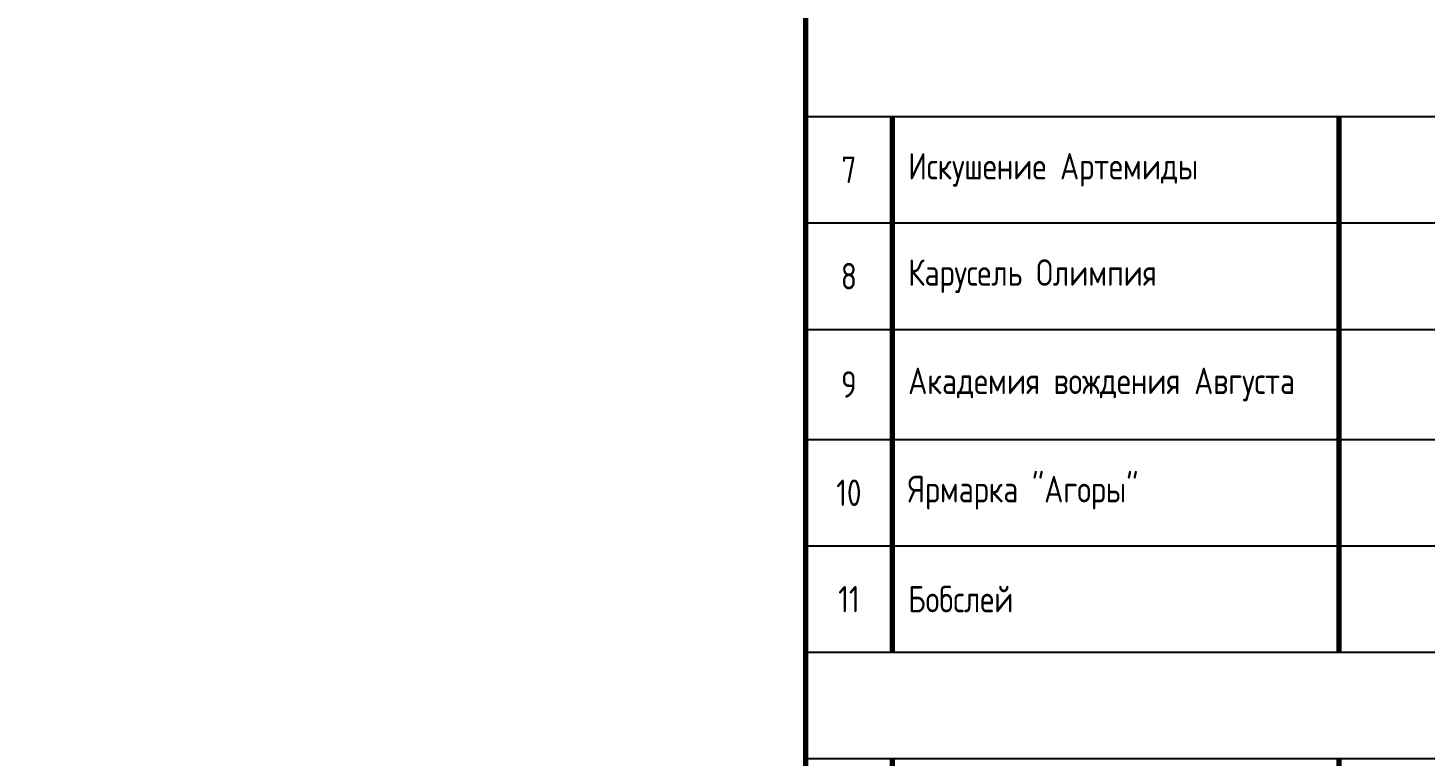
# Model space of a CAD drawing. Header units: millimetres. Extents: x 1085 to 5206480727, y 759 to 4926415281.
# Drawn here: x 5203069172 to 5203135097, y 4926318959 to 4926353311 of the extents above; entities that cross this region are included whole.
import ezdxf
from ezdxf import colors
from ezdxf.entities.mleader import LeaderData, LeaderLine
from ezdxf.math import Vec2, Vec3

# ---------------------------------------------------------------- set-up
doc = ezdxf.new("R2010")
doc.units = ezdxf.units.MM
doc.layers.add('!К1_Метки', color=30, linetype='Continuous', lineweight=9)
doc.layers.add('ГП Таблица экспликации', color=7, linetype='Continuous')
doc.styles.add('GOST 2.304', font='GOST_0.TTF')
doc.styles.get("Standard").update_dxf_attribs({"font": 'GOST_0.TTF'})

# ---------------------------------------------------------------- blocks, each defined once
blk = doc.blocks.new('*T851')
at = {"layer": 'ГП Таблица экспликации', "color": 0, "lineweight": -2, "transparency": 16777216}
blk.add_line((0, -3395), (92500, -3395), dxfattribs=at)
at = {"layer": 'ГП Таблица экспликации', "color": 0, "linetype": 'ByBlock', "lineweight": 70, "transparency": 16777216}
for p, q in [((0, -3395), (0, -20248)), ((4096, -3395), (4096, -20248)), ((25173, -3395), (25173, -20248)), ((30173, -3395), (30173, -20248)), ((47500, -3395), (47500, -20248)), ((77500, -3395), (77500, -20248)), ((92500, -3395), (92500, -20248)), ((37500, -8526), (37500, -20248)), ((47500, -8526), (92500, -8526)), ((62500, -8526), (62500, -20248)), ((85000, -8526), (85000, -20248)), ((37500, -14387), (77500, -14387)), ((42500, -14387), (42500, -20248)), ((55000, -14387), (55000, -20248)), ((70000, -14387), (70000, -20248)), ((0, -29248), (0, -183040)), ((4096, -29248), (4096, -61663)), ((25173, -29248), (25173, -61663)), ((30173, -29248), (30173, -61663)), ((37500, -29248), (37500, -61663)), ((42500, -29248), (42500, -61663)), ((47500, -29248), (47500, -61663)), ((55000, -29248), (55000, -61663)), ((62500, -29248), (62500, -61663)), ((70000, -29248), (70000, -61663)), ((77500, -29248), (77500, -61663)), ((85000, -29248), (85000, -61663)), ((92500, -29248), (92500, -183040)), ((4096, -66681), (4096, -91952)), ((25173, -66681), (25173, -91952)), ((30173, -66681), (30173, -91952)), ((37500, -66681), (37500, -91952)), ((42500, -66681), (42500, -91952)), ((47500, -66681), (47500, -91952)), ((55000, -66681), (55000, -91952)), ((62500, -66681), (62500, -91952)), ((70000, -66681), (70000, -91952)), ((77500, -66681), (77500, -91952)), ((85000, -66681), (85000, -91952)), ((4096, -96969), (4096, -142363)), ((25173, -96969), (25173, -142363)), ((30173, -96969), (30173, -142363)), ((37500, -96969), (37500, -142363)), ((42500, -96969), (42500, -142363)), ((47500, -96969), (47500, -142363)), ((55000, -96969), (55000, -142363)), ((62500, -96969), (62500, -142363)), ((70000, -96969), (70000, -142363)), ((77500, -96969), (77500, -142363)), ((85000, -96969), (85000, -142363)), ((4096, -147380), (4096, -183040)), ((25173, -147380), (25173, -183040)), ((30173, -147380), (30173, -183040)), ((37500, -147380), (37500, -183040)), ((42500, -147380), (42500, -183040)), ((47500, -147380), (47500, -183040)), ((55000, -147380), (55000, -183040)), ((62500, -147380), (62500, -183040)), ((70000, -147380), (70000, -183040)), ((77500, -147380), (77500, -183040)), ((85000, -147380), (85000, -183040)), ((0, -188058), (0, -257250)), ((4096, -188058), (4096, -257250)), ((25173, -188058), (25173, -257250)), ((30173, -188058), (30173, -257250)), ((37500, -188058), (37500, -257250)), ((42500, -188058), (42500, -257250)), ((47500, -188058), (47500, -257250)), ((55000, -188058), (55000, -257250)), ((62500, -188058), (62500, -257250)), ((70000, -188058), (70000, -257250)), ((77500, -188058), (77500, -257250)), ((85000, -188058), (85000, -257250)), ((92500, -188058), (92500, -257250))]:
    blk.add_line(p, q, dxfattribs=at)
at = {"layer": 'ГП Таблица экспликации', "color": 0, "lineweight": 70, "transparency": 16777216}
for p, q in [((30173, -8526), (37500, -8526)), ((0, -20248), (92500, -20248))]:
    blk.add_line(p, q, dxfattribs=at)
at = {"layer": 'ГП Таблица экспликации', "color": 0, "linetype": 'ByBlock', "lineweight": -2, "transparency": 16777216}
for p, q in [((37500, -8526), (47500, -8526)), ((0, -34266), (92500, -34266)), ((0, -41593), (92500, -41593)), ((0, -46610), (92500, -46610)), ((0, -51628), (92500, -51628)), ((0, -56646), (92500, -56646)), ((0, -61663), (92500, -61663)), ((0, -66681), (92500, -66681)), ((0, -71698), (92500, -71698)), ((0, -76716), (92500, -76716)), ((0, -81917), (92500, -81917)), ((0, -86934), (92500, -86934)), ((0, -91952), (92500, -91952)), ((0, -96969), (92500, -96969)), ((0, -101987), (92500, -101987)), ((0, -107005), (92500, -107005)), ((0, -112022), (92500, -112022)), ((0, -117040), (92500, -117040)), ((0, -122130), (92500, -122130)), ((0, -127147), (92500, -127147)), ((0, -132165), (92500, -132165)), ((0, -137345), (92500, -137345)), ((0, -142363), (92500, -142363)), ((0, -147380), (92500, -147380)), ((0, -152570), (92500, -152570)), ((0, -157588), (92500, -157588)), ((0, -162605), (92500, -162605)), ((0, -167815), (92500, -167815)), ((0, -173005), (92500, -173005)), ((0, -178023), (92500, -178023)), ((0, -183040), (92500, -183040)), ((0, -183040), (0, -188058)), ((92500, -183040), (92500, -188058)), ((0, -188058), (92500, -188058)), ((0, -193075), (92500, -193075)), ((0, -200369), (92500, -200369)), ((0, -205386), (92500, -205386)), ((0, -210476), (92500, -210476)), ((0, -215494), (92500, -215494)), ((0, -220512), (92500, -220512)), ((0, -227847), (92500, -227847)), ((0, -233049), (92500, -233049)), ((0, -238250), (92500, -238250)), ((0, -241417), (92500, -241417)), ((0, -244584), (92500, -244584)), ((0, -247750), (92500, -247750)), ((0, -250917), (92500, -250917)), ((0, -254084), (92500, -254084)), ((0, -257250), (92500, -257250))]:
    blk.add_line(p, q, dxfattribs=at)
at = {"layer": 'ГП Таблица экспликации', "color": 0, "lineweight": 5, "transparency": 16777216}
for p, q in [((0, -20248), (0, -29248)), ((92500, -20248), (92500, -29248)), ((0, -24748), (92500, -24748)), ((0, -29248), (92500, -29248))]:
    blk.add_line(p, q, dxfattribs=at)
at = {"layer": 'ГП Таблица экспликации', "color": 0, "transparency": 16777216, "char_height": 1250}
for s, insert, width, attachment_point in [('ВЕДОМОСТЬ  ЖИЛЫХ  И  ОБЩЕСТВЕННЫХ  ЗДАНИЙ  И  СООРУЖЕНИЙ', (46250, -1697), 91000, 5), ('Строительный объем, м³', (85000, -5960), 13500, 5), ('Площадь м²', (62500, -5960), 28500, 5), ('Количество', (38837, -5960), 15826.8, 5), ('Наименование и обозначение', (14635, -11822), 19577.2, 5), ('Квартир ', (42500, -11457), 8500, 5), ('застройки', (55000, -11457), 13500, 5), ('общая нормируемая', (70000, -11457), 13500, 5), ('здания', (81250, -14387), 6000, 5), ('Всего', (88750, -14387), 6000, 5), ('здания', (40000, -17318), 3500, 5), ('всего', (45000, -17318), 3500, 5), ('здания', (51250, -17318), 6000, 5), ('всего', (58750, -17318), 6000, 5), ('здания', (66250, -17318), 6000, 5), ('всего', (73750, -17318), 6000, 5), ('Развлекательные сооружения:  ', (46250, -22498), 91000, 5), ('01 Древняя деревня', (46250, -26998), 91000, 5), ('1', (2048, -31757), 2596, 5), ('Тотем', (4846, -31757), 19577.2, 4), ('1', (33837, -31757), 5826.8, 5), ('Дом привидений "Приключение в пещере готов"', (4846, -37929), 19577.2, 4), ('2', (2048, -37929), 2596, 5), ('1', (33837, -37929), 5826.8, 5), ('3', (2048, -44102), 2596, 5), ('Ферма', (4846, -44102), 19577.2, 4), ('1', (33837, -44102), 5826.8, 5), ('4', (2048, -49119), 2596, 5), ('Древняя шахта', (4846, -49119), 19577.2, 4), ('1', (33837, -49119), 5826.8, 5), ('Колесо храбрости', (4846, -54137), 19577.2, 4), ('5', (2048, -54137), 2596, 5), ('1', (33837, -54137), 5826.8, 5), ('6', (2048, -59154), 2596, 5), ('Купол испытаний', (4846, -59154), 19577.2, 4), ('1', (33837, -59154), 5826.8, 5), ('02 Акрополис', (46250, -64172), 91000, 5), ('Искушение Артемиды', (4846, -69190), 19577.2, 4), ('7', (2048, -69190), 2596, 5), ('1', (33837, -69190), 5826.8, 5), ('8', (2048, -74207), 2596, 5), ('Карусель Олимпия', (4846, -74207), 19577.2, 4), ('1', (33837, -74207), 5826.8, 5), ('9', (2048, -79316), 2596, 5), ('Академия вождения Августа', (4846, -79316), 19577.2, 4), ('1', (33837, -79316), 5826.8, 5), ('Ярмарка "Агоры"', (4846, -84426), 19577.2, 4), ('10', (2048, -84426), 2596, 5), ('1', (33837, -84426), 5826.8, 5), ('11', (2048, -89443), 2596, 5), ('Бобслей', (4846, -89443), 19577.2, 4), ('1', (33837, -89443), 5826.8, 5), ('03 Скифия', (46250, -94461), 91000, 5), ('12', (2048, -99478), 2596, 5), ('Лунный танцор', (4846, -99478), 19577.2, 4), ('1', (33837, -99478), 5826.8, 5), ('13', (2048, -104496), 2596, 5), ('Вращающееся копьё', (4846, -104496), 19577.2, 4), ('1', (33837, -104496), 5826.8, 5), ('Пещера скелетов', (4846, -109513), 19577.2, 4), ('14', (2048, -109513), 2596, 5), ('1', (33837, -109513), 5826.8, 5), ('15', (2048, -114531), 2596, 5), ('Осада башни', (4846, -114531), 19577.2, 4), ('1', (33837, -114531), 5826.8, 5), ('16', (2048, -119585), 2596, 5), ('Пиратская детская площадка', (4846, -119585), 19577.2, 4), ('1', (33837, -119585), 5826.8, 5), ('Скифский театр', (4846, -124639), 19577.2, 4), ('17', (2048, -124639), 2596, 5), ('1', (33837, -124639), 5826.8, 5), ('18', (2048, -129656), 2596, 5), ('Полет в лесу', (4846, -129656), 19577.2, 4), ('1', (33837, -129656), 5826.8, 5), ('19', (2048, -134755), 2596, 5), ('Танец Московская кадриль', (4846, -134755), 19577.2, 4), ('1', (33837, -134755), 5826.8, 5), ('20', (2048, -139854), 2596, 5), ('Поиск кладов', (4846, -139854), 19577.2, 4), ('1', (33837, -139854), 5826.8, 5), ('04 Легенда гор', (46250, -144872), 91000, 5), ('Дремлющее чудовище Кары-Дага ', (4846, -149975), 19577.2, 4), ('21', (2048, -149975), 2596, 5), ('1', (33837, -149975), 5826.8, 5), ('22', (2048, -155079), 2596, 5), ('Поющий Уотерс', (4846, -155079), 19577.2, 4), ('1', (33837, -155079), 5826.8, 5), ('23', (2048, -160096), 2596, 5), ('Волшебный оркестр', (4846, -160096), 19577.2, 4), ('1', (33837, -160096), 5826.8, 5), ('Волшебная детская Деревенская площадка', (4846, -165210), 19577.2, 4), ('24', (2048, -165210), 2596, 5), ('1', (33837, -165210), 5826.8, 5), ('Приключение на Вершине Деревьев', (4846, -170410), 19577.2, 4), ('25', (2048, -170410), 2596, 5), ('1', (33837, -170410), 5826.8, 5), ('26', (2048, -175514), 2596, 5), ('Горка Тюбинг', (4846, -175514), 19577.2, 4), ('1', (33837, -175514), 5826.8, 5), ('27', (2048, -180531), 2596, 5), ('Полет в лесу', (4846, -180531), 19577.2, 4), ('1', (33837, -180531), 5826.8, 5), ('Здания и сооружения для руководства и обслуживающего персонала посетителей', (46250, -185549), 91000, 5), ('Администрация', (4846, -190566), 19577.2, 4), ('28', (2048, -190566), 2596, 5), ('2', (27673, -190566), 3500, 5), ('1', (33837, -190566), 5826.8, 5), ('Помещение для хранения уборочного и технического инвентаря', (4846, -196722), 19577.2, 4), ('29', (2048, -196722), 2596, 5), ('1', (33837, -196722), 5826.8, 5), ('30', (2048, -202878), 2596, 5), ('Касса', (4846, -202878), 19577.2, 4), ('2', (33837, -202878), 5826.8, 5), ('31', (2048, -207931), 2596, 5), ('Трансформаторная подстанция', (4846, -207931), 19577.2, 4), ('1', (33837, -207931), 5826.8, 5), ('Отчистные сооружения', (4846, -212985), 19577.2, 4), ('32', (2048, -212985), 2596, 5), ('1', (33837, -212985), 5826.8, 5), ('33', (2048, -218003), 2596, 5), ('Автобусная остановка', (4846, -218003), 19577.2, 4), ('2', (33837, -218003), 5826.8, 5), ('Бельведер (Наблюдательная вышка)', (4846, -224179), 19577.2, 4), ('34', (2048, -224179), 2596, 5), ('2', (33837, -224179), 5826.8, 5), ('35', (2048, -230448), 2596, 5), ('Станция канатной дороги', (4846, -230448), 19577.2, 4), ('1', (33837, -230448), 5826.8, 5), ('36', (2048, -235649), 2596, 5), ('Еда и напитки', (4846, -235649), 19577.2, 4), ('6', (33837, -235649), 5826.8, 5), ('37', (2048, -239834), 2596, 5), ('Резервная позиция', (4846, -239834), 19577.2, 4), ('38', (2048, -243000), 2596, 5), ('Резервная позиция', (4846, -243000), 19577.2, 4), ('39', (2048, -246167), 2596, 5), ('Резервная позиция', (4846, -246167), 19577.2, 4), ('Резервная позиция', (4846, -249334), 19577.2, 4), ('40', (2048, -249334), 2596, 5), ('Резервная позиция', (4846, -252500), 19577.2, 4), ('41', (2048, -252500), 2596, 5), ('42', (2048, -255667), 2596, 5), ('Резервная позиция', (4846, -255667), 19577.2, 4)]:
    blk.add_mtext(s, dxfattribs=dict(at, insert=insert, width=width, attachment_point=attachment_point))
at = {"layer": 'ГП Таблица экспликации', "color": 0, "transparency": 16777216, "char_height": 1250, "attachment_point": 5, "rotation": 90}
for s, insert, width in [('Номер на плане', (2048, -11822), 15353.86), ('Этажность', (27673, -11822), 15353.86), ('зданий (сооруж.)', (33837, -14387), 10222.1)]:
    blk.add_mtext(s, dxfattribs=dict(at, insert=insert, width=width))
blk = doc.blocks.new('_None')

msp = doc.modelspace()

# ---------------------------------------------------------------- block references
msp.add_blockref('*T851', (5203105861.418422, 4926415807.000397))

# ---------------------------------------------------------------- leaders
at = {"layer": '!К1_Метки'}
ml = msp.add_multileader_mtext('Standard', dxfattribs=at)
ml.set_content('{\\C256;К1 %%C200\\PL=33.50}', color=5, style='GOST 2.304')
ml.set_leader_properties(lineweight=-3)
ml.set_arrow_properties(name='NONE')
ml.build(insert=Vec2(0, 0))
ml.multileader.update_dxf_attribs({"text_left_attachment_type": 6, "text_right_attachment_type": 6, "dogleg_length": 1, "arrow_head_size": 1250, "scale": 500})
ctx = ml.context
ctx.base_point, ctx.scale, ctx.char_height, ctx.arrow_head_size, ctx.landing_gap_size, ctx.plane_origin = Vec3(5202946188.902414, 4926350973.925557), 500, 1250, 1250, 900, Vec3(5202982939.262594, 4926344481.420666)
ctx.left_attachment, ctx.right_attachment, ctx.text_align_type = 6, 6, 1
notes = []
notes.append((ctx, [(1, (1, 1, 0), (5202953016.428752, 4926350973.925557), (-1, 0), 99.847766, [(1, [(5202955226.521824, 4926347166.492194)], 0, [])])]))
ctx.mtext.insert, ctx.mtext.width, ctx.mtext.defined_height, ctx.mtext.alignment, ctx.mtext.flow_direction = Vec3(5202949552.7417, 4926352473.925557), 6182.61840997, 2860.43425, 2, 5
ml = msp.add_multileader_mtext('Standard', dxfattribs=at)
ml.set_content('{\\C256;К1 %%C150\\PL=14.70}', color=5, style='GOST 2.304')
ml.set_leader_properties(lineweight=-3)
ml.set_arrow_properties(name='NONE')
ml.build(insert=Vec2(0, 0))
ml.multileader.update_dxf_attribs({"text_left_attachment_type": 6, "text_right_attachment_type": 6, "dogleg_length": 1, "arrow_head_size": 1250, "scale": 500})
ctx = ml.context
ctx.base_point, ctx.scale, ctx.char_height, ctx.arrow_head_size, ctx.landing_gap_size, ctx.plane_origin = Vec3(5202968228.363095, 4926346960.401273), 500, 1250, 1250, 900, Vec3(5203004621.580418, 4926340467.896381)
ctx.left_attachment, ctx.right_attachment, ctx.text_align_type = 6, 6, 1
notes.append((ctx, [(1, (1, 1, 0), (5202974698.746575, 4926346960.401273), (-1, 0), 99.847766, [(1, [(5202977399.098723, 4926350173.558903)], 0, [])])]))
ctx.mtext.insert, ctx.mtext.width, ctx.mtext.defined_height, ctx.mtext.alignment, ctx.mtext.flow_direction = Vec3(5202971413.630953, 4926348460.401273), 6182.61840997, 2860.43425, 2, 5
ml = msp.add_multileader_mtext('Standard', dxfattribs=at)
ml.set_content('{\\C256;К1 %%C200\\PL=34.19}', color=5, style='GOST 2.304')
ml.set_leader_properties(lineweight=-3)
ml.set_arrow_properties(name='NONE')
ml.build(insert=Vec2(0, 0))
ml.multileader.update_dxf_attribs({"text_left_attachment_type": 6, "text_right_attachment_type": 6, "dogleg_length": 1, "arrow_head_size": 1250, "scale": 500})
ctx = ml.context
ctx.base_point, ctx.scale, ctx.char_height, ctx.arrow_head_size, ctx.landing_gap_size, ctx.plane_origin = Vec3(5202920420.891098, 4926339971.826364), 500, 1250, 1250, 900, Vec3(5202957171.251278, 4926333479.321472)
ctx.left_attachment, ctx.right_attachment, ctx.text_align_type = 6, 6, 1
notes.append((ctx, [(1, (1, 1, 0), (5202927248.417436, 4926339971.826364), (-1, 0), 99.847766, [(1, [(5202929458.510508, 4926336164.393001)], 0, [])])]))
ctx.mtext.insert, ctx.mtext.width, ctx.mtext.defined_height, ctx.mtext.alignment, ctx.mtext.flow_direction = Vec3(5202923784.730384, 4926341471.826364), 6182.61840997, 2860.43425, 2, 5
ml = msp.add_multileader_mtext('Standard', dxfattribs=at)
ml.set_content('{\\C256;К1 %%C150\\PL=35.00}', color=5, style='GOST 2.304')
ml.set_leader_properties(lineweight=-3)
ml.set_arrow_properties(name='NONE')
ml.build(insert=Vec2(0, 0))
ml.multileader.update_dxf_attribs({"text_left_attachment_type": 6, "text_right_attachment_type": 6, "dogleg_length": 1, "arrow_head_size": 1250, "scale": 500})
ctx = ml.context
ctx.base_point, ctx.scale, ctx.char_height, ctx.arrow_head_size, ctx.landing_gap_size, ctx.plane_origin = Vec3(5202982970.645199, 4926335135.65524), 500, 1250, 1250, 900, Vec3(5203019363.862521, 4926328643.150349)
ctx.left_attachment, ctx.right_attachment, ctx.text_align_type = 6, 6, 1
notes.append((ctx, [(1, (1, 1, 0), (5202989441.028679, 4926335135.65524), (-1, 0), 99.847766, [(1, [(5202992141.380827, 4926338348.81287)], 0, [])])]))
ctx.mtext.insert, ctx.mtext.width, ctx.mtext.defined_height, ctx.mtext.alignment, ctx.mtext.flow_direction = Vec3(5202986155.913056, 4926336635.65524), 6182.61840997, 2860.43425, 2, 5
ml = msp.add_multileader_mtext('Standard', dxfattribs=at)
ml.set_content('{\\C256;К1 %%C200\\PL=35.00}', color=5, style='GOST 2.304')
ml.set_leader_properties(lineweight=-3)
ml.set_arrow_properties(name='NONE')
ml.build(insert=Vec2(0, 0))
ml.multileader.update_dxf_attribs({"text_left_attachment_type": 6, "text_right_attachment_type": 6, "dogleg_length": 1, "arrow_head_size": 1250, "scale": 500})
ctx = ml.context
ctx.base_point, ctx.scale, ctx.char_height, ctx.arrow_head_size, ctx.landing_gap_size, ctx.plane_origin = Vec3(5202883535.26305, 4926331269.605738), 500, 1250, 1250, 900, Vec3(5202920285.62323, 4926324777.100846)
ctx.left_attachment, ctx.right_attachment, ctx.text_align_type = 6, 6, 1
notes.append((ctx, [(1, (1, 1, 0), (5202890362.789388, 4926331269.605738), (-1, 0), 99.847766, [(1, [(5202892572.88246, 4926327462.172375)], 0, [])])]))
ctx.mtext.insert, ctx.mtext.width, ctx.mtext.defined_height, ctx.mtext.alignment, ctx.mtext.flow_direction = Vec3(5202886899.102336, 4926332769.605738), 6182.61840997, 2860.43425, 2, 5
ml = msp.add_multileader_mtext('Standard', dxfattribs=at)
ml.set_content('{\\C256;К1 %%C200\\PL=35.00}', color=5, style='GOST 2.304')
ml.set_leader_properties(lineweight=-3)
ml.set_arrow_properties(name='NONE')
ml.build(insert=Vec2(0, 0))
ml.multileader.update_dxf_attribs({"text_left_attachment_type": 6, "text_right_attachment_type": 6, "dogleg_length": 1, "arrow_head_size": 1250, "scale": 500})
ctx = ml.context
ctx.base_point, ctx.scale, ctx.char_height, ctx.arrow_head_size, ctx.landing_gap_size, ctx.plane_origin = Vec3(5202849579.11217, 4926330323.953812), 500, 1250, 1250, 900, Vec3(5202886329.47235, 4926323831.44892)
ctx.left_attachment, ctx.right_attachment, ctx.text_align_type = 6, 6, 1
notes.append((ctx, [(1, (1, 1, 0), (5202856406.638508, 4926330323.953812), (-1, 0), 99.847766, [(1, [(5202858616.73158, 4926326516.520449)], 0, [])])]))
ctx.mtext.insert, ctx.mtext.width, ctx.mtext.defined_height, ctx.mtext.alignment, ctx.mtext.flow_direction = Vec3(5202852942.951456, 4926331823.953812), 6182.61840997, 2860.43425, 2, 5
ml = msp.add_multileader_mtext('Standard', dxfattribs=at)
ml.set_content('{\\C256;К1 %%C150\\PL=14.87}', color=5, style='GOST 2.304')
ml.set_leader_properties(lineweight=-3)
ml.set_arrow_properties(name='NONE')
ml.build(insert=Vec2(0, 0))
ml.multileader.update_dxf_attribs({"text_left_attachment_type": 6, "text_right_attachment_type": 6, "dogleg_length": 1, "arrow_head_size": 1250, "scale": 500})
ctx = ml.context
ctx.base_point, ctx.scale, ctx.char_height, ctx.arrow_head_size, ctx.landing_gap_size, ctx.plane_origin = Vec3(5203008904.050116, 4926329619.861636, 194000), 500, 1250, 1250, 900, Vec3(5203044850.965327, 4926315079.911766, 194000)
ctx.left_attachment, ctx.right_attachment, ctx.text_align_type = 6, 6, 1
notes.append((ctx, [(1, (1, 1, 0), (5203015374.433596, 4926329619.861636, 194000), (-1, 0), 99.847766, [(1, [(5203017628.483633, 4926324785.574287, 194000)], 0, [])])]))
ctx.mtext.insert, ctx.mtext.width, ctx.mtext.defined_height, ctx.mtext.alignment, ctx.mtext.flow_direction = Vec3(5203012089.317973, 4926331119.861636, 194000), 6182.61840997, 2860.43425, 2, 5
ml = msp.add_multileader_mtext('Standard', dxfattribs=at)
ml.set_content('{\\C256;К1 %%C200\\PL=19.57}', color=5, style='GOST 2.304')
ml.set_leader_properties(lineweight=-3)
ml.set_arrow_properties(name='NONE')
ml.build(insert=Vec2(0, 0))
ml.multileader.update_dxf_attribs({"text_left_attachment_type": 6, "text_right_attachment_type": 6, "dogleg_length": 1, "arrow_head_size": 1250, "scale": 500})
ctx = ml.context
ctx.base_point, ctx.scale, ctx.char_height, ctx.arrow_head_size, ctx.landing_gap_size, ctx.plane_origin = Vec3(5202824051.716054, 4926322888.786158), 500, 1250, 1250, 900, Vec3(5202860802.076234, 4926316396.281266)
ctx.left_attachment, ctx.right_attachment, ctx.text_align_type = 6, 6, 1
notes.append((ctx, [(1, (1, 1, 0), (5202830879.242392, 4926322888.786158), (-1, 0), 99.847766, [(1, [(5202833089.335464, 4926319081.352795)], 0, [])])]))
ctx.mtext.insert, ctx.mtext.width, ctx.mtext.defined_height, ctx.mtext.alignment, ctx.mtext.flow_direction = Vec3(5202827415.55534, 4926324388.786158), 6182.61840997, 2860.43425, 2, 5
ml = msp.add_multileader_mtext('Standard', dxfattribs=at)
ml.set_content('{\\C256;К1 %%C50\\PL=3.00}', color=5, style='GOST 2.304')
ml.set_leader_properties(lineweight=-3)
ml.set_arrow_properties(name='NONE')
ml.build(insert=Vec2(0, 0))
ml.multileader.update_dxf_attribs({"text_left_attachment_type": 6, "text_right_attachment_type": 6, "dogleg_length": 1, "arrow_head_size": 1250, "scale": 500})
ctx = ml.context
ctx.base_point, ctx.scale, ctx.char_height, ctx.arrow_head_size, ctx.landing_gap_size, ctx.plane_origin = Vec3(5202935046.226336, 4926318319.627633, 88500), 500, 1250, 1250, 900, Vec3(5202948257.474378, 4926312167.237319, 88500)
ctx.left_attachment, ctx.right_attachment, ctx.text_align_type = 6, 6, 1
notes.append((ctx, [(0, (1, 1, 0), (5202934946.37857, 4926318319.627633, 88500), (1, 0), 99.847766, [(1, [(5202931145.159297, 4926317490.748126, 88500)], 0, [])])]))
ctx.mtext.insert, ctx.mtext.width, ctx.mtext.alignment, ctx.mtext.flow_direction = Vec3(5202937963.63705, 4926319819.627633, 88500), 12049.72032438, 2, 5
for ctx, leaders in notes:
    for number, flags, end, landing, length, lines in leaders:
        leader = LeaderData()
        leader.index, (leader.has_last_leader_line, leader.has_dogleg_vector, leader.attachment_direction) = number, flags
        leader.last_leader_point, leader.dogleg_vector, leader.dogleg_length = Vec3(end), Vec3(landing), length
        for number, points, colour, breaks in lines:
            line = LeaderLine()
            line.index, line.vertices, line.color, line.breaks = number, Vec3.list(points), colors.encode_raw_color(colour), breaks
            leader.lines.append(line)
        ctx.leaders.append(leader)

doc.saveas('drawing.dxf')
